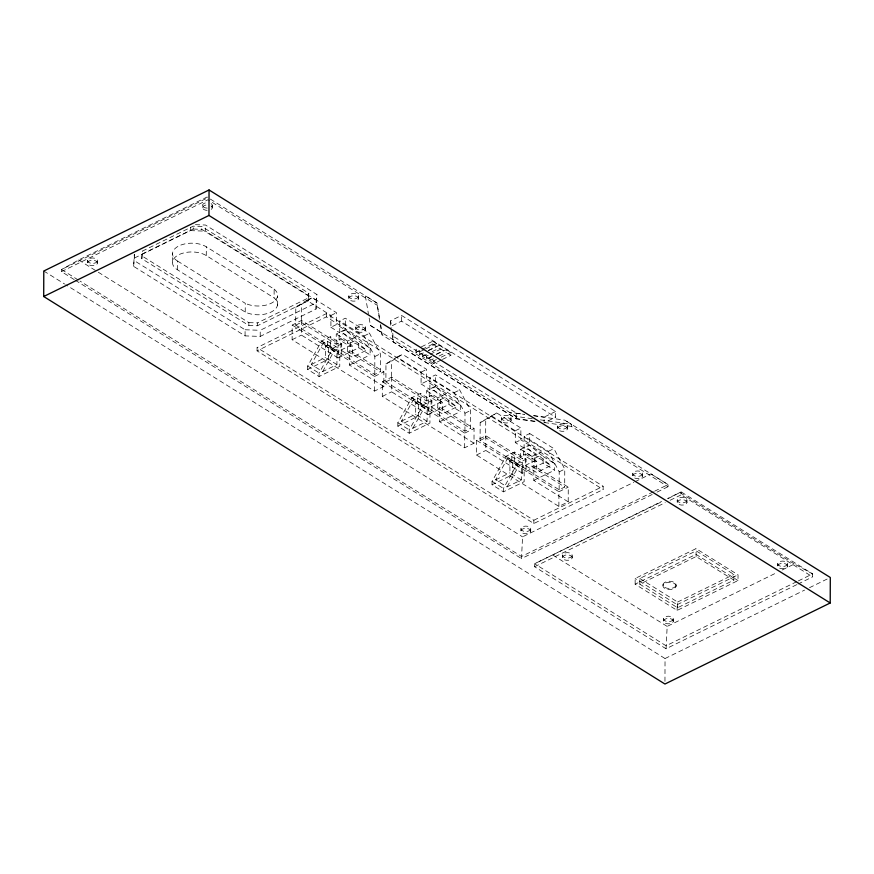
<?xml version="1.0" encoding="UTF-8"?>
<svg xmlns="http://www.w3.org/2000/svg" width="874" height="874" viewBox="0 0 874 874"><rect width="100%" height="100%" fill="white"/><g stroke="black" fill="none" stroke-linecap="round" stroke-linejoin="round"><path stroke-width="0.66" stroke-dasharray="4.37 3.28" d="M74.192 279.56L61.475 271.628L61.486 269.52L78.671 259.982L207.072 197.011L208.034 197.644L61.486 269.52L78.824 280.336M87.662 262.768L87.673 260.528M97.44 263.107A4.894 2.709 0.2 0 0 90.35 260.518A4.894 2.709 0.2 0 0 89.869 265.193A4.894 2.709 0.2 0 0 97.44 263.107L97.451 260.867A4.894 2.709 0.2 0 0 90.361 258.267A4.894 2.709 0.2 0 0 89.869 262.954A4.894 2.709 0.2 0 0 97.451 260.867M195.405 224.684L205.51 225.033L316.934 294.538L316.027 309.035L260.212 336.414L245.07 335.889L133.646 266.384L134.29 254.279M133.646 266.384L134.53 254.334M141.817 258.715L142.32 251.133L193.209 226.169L201.763 226.464L308.784 293.227L308.282 300.82L257.393 325.773L248.85 325.478L141.817 258.715L142.32 251.133M172.528 261.992L172.549 253.231M177.389 269.749L177.422 260.976A19.337 10.707 0.2 0 1 178.995 245.867A19.337 10.707 0.2 0 1 206.308 246.807L274.141 289.13L274.108 297.892A19.479 10.783 0.2 0 1 271.071 312.084A19.479 10.783 0.2 0 1 245.223 312.062L177.389 269.749A19.337 10.707 0.2 0 1 178.973 254.64A19.337 10.707 0.2 0 1 206.275 255.579L274.108 297.892M134.52 258.005L190.335 230.627L190.357 225.732M142.309 253.984L193.198 229.032L193.209 226.169M308.773 296.089L201.752 229.327L201.763 226.464M207.138 210.35A4.894 2.709 0.2 0 1 202.539 207.477L202.539 205.226A4.894 2.709 0.2 0 1 207.717 202.692M316.912 300.656L205.488 231.151L205.51 225.033M206.275 255.579L206.308 246.807M212.316 207.804L212.316 205.565M245.07 335.889L245.081 329.771L133.667 260.266M245.223 312.062L245.255 303.289L177.422 260.976M248.85 325.478L248.85 322.626L141.828 255.863M257.065 350.867L257.076 347.601L326.363 313.624L603.147 486.272L603.136 489.538L533.85 523.515L257.065 350.867L326.352 316.88L603.136 489.538M257.393 325.773L257.404 322.921L308.293 297.958L308.784 293.227M260.212 336.414L260.233 330.296L316.049 302.917L316.934 294.538M277.451 305.321L277.484 296.559M356.308 336.851L347.644 341.1L347.612 351.293L349.491 350.376L383.883 371.832L383.839 386.516L374.509 391.093L292.124 339.702L292.178 325.019L301.508 320.441L338.085 343.264L338.041 357.947L358.744 347.797L370.139 354.899L370.161 348.256L356.308 336.851L336.479 324.527L330.907 327.258L330.951 315.438L306.774 300.35L295.794 307.222L295.729 325.139L374.771 374.443L380.332 371.712L380.398 353.795L369.516 333.289L345.328 318.202L339.767 320.933L339.724 332.754L345.285 330.033L345.328 318.202M338.085 343.264L336.206 344.192L301.301 322.408L301.355 304.491L312.335 297.619L336.512 312.706L336.479 324.527M338.041 357.947L301.454 335.124L301.508 320.441M307.67 369.429L307.681 366.042L321.665 340.98L330.328 336.73L341.723 343.843L341.69 354.036L339.811 354.964L339.767 366.381L319.065 376.53L307.67 369.429L328.373 359.269L328.416 347.852L330.296 346.934L330.328 336.73M308.282 300.82L308.293 297.958M316.027 309.035L316.049 302.917M319.065 376.53L319.076 373.154L333.06 348.092L341.723 343.843M336.927 364.589L325.521 357.488L325.565 346.071L327.444 345.143L338.839 352.255L338.85 348.431L327.455 341.33L322.976 343.526L311.286 364.469L322.681 371.581L336.927 364.589L336.96 353.172L325.565 346.071M326.352 316.88L326.363 313.624M327.444 345.143L327.455 341.33M336.206 344.192L336.25 333.988L344.913 329.749L358.766 341.144L370.161 348.256M339.079 339.604L339.09 335.78L343.58 333.584L354.975 340.685L366.556 350.223L352.32 357.204L340.915 350.092L340.958 338.675L339.079 339.604L350.474 346.705L352.353 345.787L352.32 357.204M348.802 298.296L348.813 296.057M383.839 386.516L349.436 365.059L349.491 350.376M350.474 346.705L350.485 342.892L336.25 333.988M355.794 329.432L355.794 327.182M358.58 298.635A4.894 2.709 0.2 0 0 351.49 296.046A4.894 2.709 0.2 0 0 350.998 300.722A4.894 2.709 0.2 0 0 358.58 298.635L358.58 296.395A4.894 2.709 0.2 0 0 351.501 293.795A4.894 2.709 0.2 0 0 351.009 298.482A4.894 2.709 0.2 0 0 358.58 296.395M358.744 347.797L358.766 341.144M365.572 329.76A4.894 2.709 0.2 0 0 358.482 327.171A4.894 2.709 0.2 0 0 357.99 331.858A4.894 2.709 0.2 0 0 365.572 329.76L365.572 327.521A4.894 2.709 0.2 0 0 358.493 324.931A4.894 2.709 0.2 0 0 358.001 329.607A4.894 2.709 0.2 0 0 365.572 327.521M374.509 391.093L374.564 376.41L292.178 325.019M374.771 374.443L374.837 356.526L363.955 336.02L339.767 320.933M379.425 319.392L376.967 303.016L365.288 295.696L368.424 313.842M534.975 421.213L516.108 418.526L382.113 334.95L380.78 325.052M446.472 393.551L437.808 397.801L437.765 407.994L439.644 407.076L474.047 428.533L474.003 443.216L464.673 447.783L382.288 396.403L382.342 381.719L391.661 377.142L428.249 399.964L428.205 414.647L448.908 404.487L460.303 411.599L460.325 404.957L446.472 393.551L426.632 381.228L421.071 383.959L421.115 372.138L396.927 357.051L385.958 363.923L385.893 381.84L464.935 431.144L470.496 428.413L470.562 410.496L459.68 389.99L435.492 374.902L429.921 377.634L429.888 389.454L435.449 386.723L435.492 374.902M390.569 320.802L390.547 326.515L401.516 321.129L555.536 417.204L555.558 411.49L401.537 315.427L390.569 320.802L391.781 327.313M428.249 399.964L426.37 400.882L391.465 379.108L391.519 361.191L402.499 354.32L426.676 369.407L426.632 381.228M428.205 414.647L391.618 391.825L391.661 377.142M534.899 421.519L516.534 418.93L393.442 342.149L392.743 332.535M397.834 426.13L397.845 422.743L411.829 397.681L420.492 393.431L431.887 400.543L431.854 410.736L429.975 411.665L429.932 423.082L409.229 433.231L397.834 426.13L418.537 415.969L418.57 404.553L420.449 403.635L420.492 393.431M401.516 321.129L401.537 315.427M409.229 433.231L409.24 429.855L423.224 404.793L431.887 400.543M427.08 421.29L415.685 414.189L415.729 402.761L417.608 401.843L429.003 408.956L429.014 405.132L417.619 398.02L413.14 400.226L401.45 421.17L412.845 428.282L427.08 421.29L427.124 409.873L415.729 402.761M423.333 352.91L419.706 354.691L415.958 352.353L415.969 349.502L418.384 348.311M417.608 401.843L417.619 398.02M419.706 354.691L419.717 351.829L415.969 349.502M431.363 356.581L426.534 358.941L422.47 356.406L422.481 353.555L426.545 356.089L428.959 354.91M426.37 400.882L426.414 390.689L435.066 386.439L448.93 397.845L460.325 404.957M426.534 358.941L426.545 356.089M429.243 396.293L429.254 392.481L433.744 390.274L445.139 397.386L456.72 406.923L442.473 413.905L431.079 406.792L431.122 395.376L429.243 396.293L440.638 403.406L442.517 402.488L442.473 413.905M441.206 360.033L433.974 363.584L429.407 360.743L429.418 357.881L431.832 356.701M432.859 341.21L436.607 343.548L436.596 346.399L432.849 344.072L432.859 341.21L419.596 347.721M433.974 363.584L433.974 360.733L429.418 357.881M439.36 345.274L443.435 347.808L443.424 350.66L439.349 348.125L439.36 345.274L428.511 350.594M474.003 443.216L439.6 421.76L439.644 407.076M440.638 403.406L440.649 399.593L426.414 390.689M446.308 349.6L450.864 352.441L450.853 355.303L446.297 352.451L446.308 349.6L433.034 356.111M448.908 404.487L448.93 397.845M464.673 447.783L464.728 433.111L382.342 381.719M464.935 431.144L464.99 413.227L454.119 392.721L429.921 377.634M520.62 449.312L532.015 456.425L531.982 466.618L533.861 465.7L568.253 487.157L568.209 501.84L558.879 506.407L476.494 455.015L476.548 440.343L485.868 435.765L522.455 458.588L522.412 473.271L543.115 463.111L554.509 470.223L554.531 463.581L540.678 452.175L529.283 445.063L520.62 449.312L520.576 459.506L522.455 458.588M529.699 433.526L553.887 448.613L564.768 469.109L564.702 487.037L559.142 489.757L480.099 440.463L480.165 422.546L496.705 412.943L520.882 428.031L520.849 439.851L529.655 445.347L529.699 433.526L524.138 436.257L524.094 448.078L529.655 445.347M520.576 459.506L485.671 437.732L485.726 419.815L496.705 412.943M522.412 473.271L485.824 450.449L485.868 435.765M492.04 484.742L492.051 481.366L506.035 456.304L514.699 452.055L526.093 459.167L526.061 469.36L524.182 470.278L524.138 481.694L503.435 491.854L492.04 484.742L512.743 474.593L512.787 463.176L514.666 462.248L514.699 452.055M501.337 420.132L501.337 417.892M503.435 491.854L503.446 488.479L517.43 463.417L526.093 459.167M521.297 479.913L509.892 472.801L509.935 461.385L511.814 460.467L523.209 467.579L523.22 463.755L511.825 456.643L507.346 458.85L495.656 479.793L507.051 486.894L521.297 479.913L521.33 468.497L509.935 461.385M511.115 420.47A4.894 2.709 0.2 0 0 504.025 417.881A4.894 2.709 0.2 0 0 503.533 422.557A4.894 2.709 0.2 0 0 511.115 420.47L511.115 418.231A4.894 2.709 0.2 0 0 504.036 415.631A4.894 2.709 0.2 0 0 503.544 420.318A4.894 2.709 0.2 0 0 511.115 418.231M511.814 460.467L511.825 456.643M524.094 448.078L515.278 442.583L515.321 430.751L491.144 415.674M516.108 418.526L516.119 416.417L509.564 412.299L524.389 414.407M516.534 418.93L516.556 413.216L393.464 336.435M520.948 530.889L520.959 528.639M652.179 494.498L521.505 558.584L522.543 536.855L633.825 482.284M523.45 454.917L523.46 451.104L527.951 448.897L539.345 456.01L550.926 465.536L536.691 472.528L525.285 465.416L525.329 453.999L523.45 454.917L534.844 462.029L536.723 461.111L536.691 472.528M530.726 531.217A4.894 2.709 0.2 0 0 523.635 528.628A4.894 2.709 0.2 0 0 523.144 533.315A4.894 2.709 0.2 0 0 530.726 531.217L530.726 528.978A4.894 2.709 0.2 0 0 523.646 526.388A4.894 2.709 0.2 0 0 523.155 531.064A4.894 2.709 0.2 0 0 530.726 528.978M568.209 501.84L533.806 480.372L533.861 465.7M533.85 523.515L533.861 520.249L257.076 347.601M534.844 462.029L534.855 458.205L523.46 451.104M796.738 584.673L666.064 648.759L534.571 566.734L534.582 563.752L661.596 501.458M543.115 463.111L543.136 456.468L529.283 445.063M555.558 411.49L544.098 417.106L544.076 422.819L555.536 417.204M557.667 428.468L557.678 426.228M558.879 506.407L558.934 491.723L476.548 440.343M559.142 489.757L559.207 471.84L548.326 451.345L524.138 436.257M562.43 557.426L562.441 555.187M567.444 428.806A4.894 2.709 0.2 0 0 560.354 426.217A4.894 2.709 0.2 0 0 559.863 430.893A4.894 2.709 0.2 0 0 567.444 428.806L567.444 426.567A4.894 2.709 0.2 0 0 560.365 423.966A4.894 2.709 0.2 0 0 559.873 428.653A4.894 2.709 0.2 0 0 567.444 426.567M635.048 481.683L650.944 473.883L668.064 484.6L668.053 486.709L571.356 426.392L571.367 424.283L564.812 420.154L533.817 415.751M572.208 557.765A4.894 2.709 0.2 0 0 565.117 555.176A4.894 2.709 0.2 0 0 564.626 559.852A4.894 2.709 0.2 0 0 572.208 557.765L572.219 555.525A4.894 2.709 0.2 0 0 565.128 552.925A4.894 2.709 0.2 0 0 564.637 557.612A4.894 2.709 0.2 0 0 572.219 555.525M632.776 475.74L632.787 473.489M635.136 584.193L635.158 578.49L696.032 548.632L738.038 574.83L738.017 580.544L677.142 610.402L635.136 584.193L696.01 554.345L738.017 580.544M639.812 584.182L639.834 578.468L696.141 550.86L733.909 574.415L733.887 580.128L677.579 607.747L639.812 584.182L696.119 556.563L733.887 580.128M642.554 476.079A4.894 2.709 0.2 0 0 635.464 473.479A4.894 2.709 0.2 0 0 634.972 478.165A4.894 2.709 0.2 0 0 642.554 476.079L642.554 473.828A4.894 2.709 0.2 0 0 635.474 471.239A4.894 2.709 0.2 0 0 634.983 475.926A4.894 2.709 0.2 0 0 642.554 473.828M662.962 585.678L662.962 584.662M663.53 620.977L663.541 618.737M664.961 681.349L665.038 658.537L65.769 284.738M666.064 648.759L667.168 626.407L777.248 572.415M673.308 621.316A4.894 2.709 0.2 0 0 666.217 618.716A4.894 2.709 0.2 0 0 665.737 623.402A4.894 2.709 0.2 0 0 673.308 621.316L673.319 619.065A4.894 2.709 0.2 0 0 666.228 616.476A4.894 2.709 0.2 0 0 665.737 621.163A4.894 2.709 0.2 0 0 673.319 619.065M676.159 586.137A6.61 3.66 0.2 0 0 666.589 582.63A6.61 3.66 0.2 0 0 665.933 588.956A6.61 3.66 0.2 0 0 676.159 586.137L676.159 585.11A6.61 3.66 0.2 0 0 666.589 581.614A6.61 3.66 0.2 0 0 665.933 587.929A6.61 3.66 0.2 0 0 676.159 585.11M677.197 502.222L677.208 499.983M677.142 610.402L677.164 604.688L635.158 578.49M677.579 607.747L677.601 602.033L639.834 578.468M667.878 498.737L681.13 491.876L812.623 573.901L812.612 576.884L681.13 494.859L681.13 491.876L667.703 498.464M686.975 502.561A4.894 2.709 0.2 0 0 679.885 499.972A4.894 2.709 0.2 0 0 679.393 504.648A4.894 2.709 0.2 0 0 686.975 502.561L686.986 500.321A4.894 2.709 0.2 0 0 679.896 497.721A4.894 2.709 0.2 0 0 679.404 502.408A4.894 2.709 0.2 0 0 686.986 500.321M696.119 556.563L696.032 548.632M777.74 565.871L777.74 563.621M787.507 566.199A4.894 2.709 0.2 0 0 780.427 563.61A4.894 2.709 0.2 0 0 779.936 568.297A4.894 2.709 0.2 0 0 787.507 566.199L787.518 563.959A4.894 2.709 0.2 0 0 780.438 561.37A4.894 2.709 0.2 0 0 779.947 566.046A4.894 2.709 0.2 0 0 787.518 563.959M322.681 371.581L334.371 350.638L338.85 348.431M412.845 428.282L424.535 407.328L429.014 405.132M507.051 486.894L518.741 465.951L523.22 463.755M61.475 271.628L208.023 199.753L376.956 305.135M306.774 300.35L312.335 297.619M295.794 307.222L301.355 304.491M295.729 325.139L301.301 322.408M330.951 315.438L336.512 312.706M292.124 339.702L301.454 335.124M363.955 336.02L369.516 333.289M350.485 342.892L354.975 340.685M311.286 364.469L325.521 357.488M340.915 350.092L355.161 343.111L366.556 350.223M336.96 353.172L338.839 352.255M349.436 365.059L370.139 354.899M374.837 356.526L380.398 353.795M396.927 357.051L402.499 354.32M385.958 363.923L391.519 361.191M415.958 352.353L420.787 349.982M422 349.392L432.849 344.072M419.717 351.829L424.546 349.469M425.747 348.879L436.607 343.548M374.564 376.41L383.883 371.832M428.151 350.55L436.596 346.399M422.47 356.406L427.288 354.036M432.117 351.676L439.349 348.125M430.161 354.32L443.435 347.808M436.192 354.21L443.424 350.66M385.893 381.84L391.465 379.108M429.407 360.743L434.236 358.373M439.065 356.002L446.297 352.451M433.974 360.733L436.388 359.542M441.217 357.182L450.864 352.441M442.408 359.443L450.853 355.303M421.115 372.138L426.676 369.407M382.288 396.403L391.618 391.825M454.119 392.721L459.68 389.99M440.649 399.593L445.139 397.386M401.45 421.17L415.685 414.189M431.079 406.792L445.325 399.811L456.72 406.923M427.124 409.873L429.003 408.956M439.6 421.76L460.303 411.599M464.99 413.227L470.562 410.496M480.165 422.546L485.726 419.815M464.728 433.111L474.047 428.533M480.099 440.463L485.671 437.732M515.321 430.751L520.882 428.031M476.494 455.015L485.824 450.449M515.278 442.583L520.849 439.851M532.015 456.425L540.678 452.175M548.326 451.345L553.887 448.613M534.855 458.205L539.345 456.01M495.656 479.793L509.892 472.801M525.285 465.416L539.531 458.435L550.926 465.536M521.33 468.497L523.209 467.579M533.806 480.372L554.509 470.223M559.207 471.84L564.768 469.109M558.934 491.723L568.253 487.157M533.861 520.249L603.147 486.272M653.402 491.778L521.516 556.476L79.971 281.057M654.626 491.188L668.064 484.6L564.812 420.154M657.062 492.095L668.053 486.709M796.749 581.68L666.075 645.777L534.582 563.752L661.76 501.742M534.571 566.734L665.245 502.648M670.129 500.256L681.13 494.859M677.601 602.033L733.909 574.415M677.164 604.688L738.038 574.83M782.143 570.012L794.379 564.014L812.623 573.901L797.973 581.09M797.962 584.072L812.612 576.884M665.038 658.537L804.593 590.103M809.488 587.699L827.853 578.686M193.198 229.032L201.752 229.327M190.335 230.627L205.488 231.151M248.85 322.626L257.404 322.921M245.081 329.771L260.233 330.296M516.556 413.216L524.422 414.331M533.61 415.631L544.098 417.106M532.288 418.722L516.119 416.417L370.445 325.51L368.653 315.143M540.372 419.87L571.367 424.283M544.415 422.557L571.356 426.392M210.339 199.086L376.967 303.016L379.655 318.573M680.114 492.739L794.379 564.014M543.136 456.468L554.531 463.581M330.907 327.258L339.724 332.754M421.071 383.959L429.888 389.454M340.958 338.675L352.353 345.787M431.122 395.376L442.517 402.488M525.329 453.999L536.723 461.111M347.612 351.293L380.332 371.712M531.982 466.618L564.702 487.037M437.765 407.994L470.496 428.413M321.665 340.98L333.06 348.092M506.035 456.304L517.43 463.417M411.829 397.681L423.224 404.793M322.976 343.526L334.371 350.638M507.346 458.85L518.741 465.951M413.14 400.226L424.535 407.328M307.681 366.042L319.076 373.154M492.051 481.366L503.446 488.479M397.845 422.743L409.24 429.855M552.903 555.132L667.168 626.407M78.671 259.982L97.167 271.519M98.325 272.24L522.543 536.855M75.35 280.281L521.505 558.584M43.787 271.016L64.61 284.006M370.445 325.51L382.124 332.83M527.951 448.897L539.531 458.435M433.744 390.274L445.325 399.811M343.58 333.584L355.161 343.111M390.798 327.816L393.442 342.149M380.321 324.571L382.113 334.95M274.141 289.13A19.479 10.783 0.2 0 1 271.093 303.322A19.479 10.783 0.2 0 1 245.255 303.289M211.093 203.609A4.894 2.709 0.2 0 1 210.689 207.433M207.149 208.099A4.894 2.709 0.2 0 1 202.539 205.226M211.082 205.849A4.894 2.709 0.2 0 1 210.678 209.673M202.539 207.477A4.894 2.709 0.2 0 1 207.706 204.942"/><path stroke-width="1.31" d="M43.7 296.505L43.787 271.016L209.05 189.975L830.3 577.495L830.213 602.984L664.95 684.025L43.7 296.505L208.962 215.463L830.213 602.984M208.962 215.463L209.05 189.975"/></g></svg>
